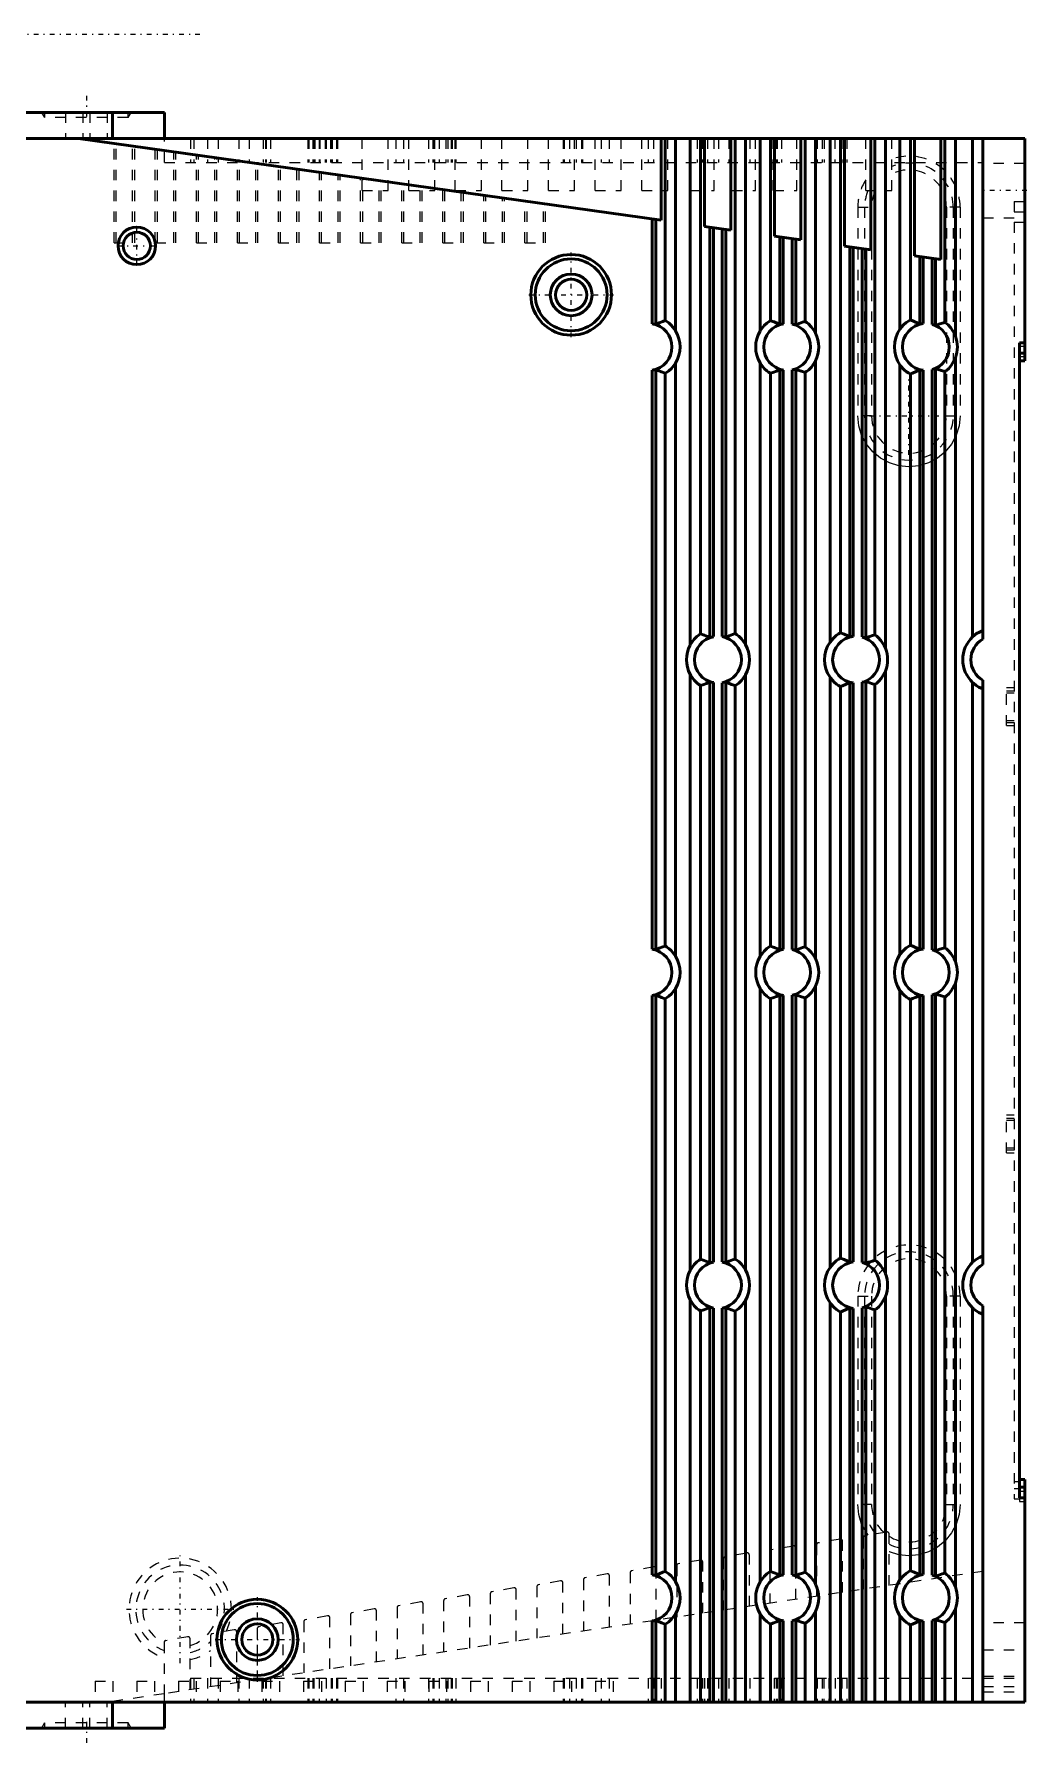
# Model space of a CAD drawing. Header units: millimetres. Extents: x 0 to 229, y 0 to 349.
# Drawn here: x 133.8 to 229, y 179.8 to 343.9 of the extents above; entities that cross this region are included whole.
import ezdxf

# ---------------------------------------------------------------- set-up
doc = ezdxf.new("R2010")
doc.units = ezdxf.units.MM
doc.linetypes.add('Center', pattern=[1.5, 0.45, -0.5, 0.05, -0.5])
doc.linetypes.add('Dashed', pattern=[2, 1, -1])
for name, color, linetype, lineweight in [('AM_4', 7, 'Continuous', 50), ('AM_6', 2, 'Continuous', 35), ('AM_7', 7, 'Center', 25), ('AM_9', 6, 'Dashed', 25)]:
    doc.layers.add(name, color=color, linetype=linetype, lineweight=lineweight)

# ---------------------------------------------------------------- blocks, each defined once
blk = doc.blocks.new('4_MBDLN25SE_2_in_MBDLN25SE_1100')
at = {"layer": 'AM_4'}
for p, q in [((120.76, 336.39), (146.26, 336.39)), ((141.26, 336.39), (141.26, 333.89)), ((146.26, 336.39), (146.26, 333.89)), ((228.76, 333.89), (123.66, 333.89)), ((138.01, 333.89), (193.88, 326.04)), ((193.88, 326.04), (193.88, 333.89)), ((194.27, 333.89), (194.27, 316.42)), ((195.27, 333.89), (195.27, 315.44)), ((196.67, 333.89), (196.67, 285.3)), ((197.67, 333.89), (197.67, 286.37)), ((198.06, 333.89), (198.06, 325.45)), ((200.59, 325.1), (200.59, 333.89)), ((200.98, 333.89), (200.98, 286.39)), ((201.98, 333.89), (201.98, 285.35)), ((203.38, 333.89), (203.38, 315.43)), ((204.38, 333.89), (204.38, 316.41)), ((204.77, 333.89), (204.77, 324.51)), ((207.3, 324.16), (207.3, 333.89)), ((207.69, 333.89), (207.69, 316.34)), ((208.69, 333.89), (208.69, 315.22)), ((210.09, 333.89), (210.09, 285.58)), ((211.09, 333.89), (211.09, 286.47)), ((211.48, 333.89), (211.48, 323.57)), ((214.01, 323.21), (214.01, 333.89)), ((214.4, 333.89), (214.4, 286.27)), ((215.4, 333.89), (215.4, 284.99)), ((216.8, 333.89), (216.8, 315.61)), ((217.8, 333.89), (217.8, 316.49)), ((218.19, 333.89), (218.19, 322.63)), ((220.72, 322.27), (220.72, 333.89)), ((221.11, 333.89), (221.11, 316.25)), ((222.11, 333.89), (222.11, 314.94)), ((223.76, 333.89), (223.76, 286.08)), ((224.76, 333.89), (224.76, 285.87)), ((228.76, 312.56), (228.76, 333.89)), ((193.04, 326.16), (193.04, 316.11)), ((193.38, 326.11), (193.38, 316.05)), ((198.06, 325.45), (200.59, 325.1)), ((198.56, 325.38), (198.56, 286.03)), ((198.9, 286.1), (198.9, 325.34)), ((199.75, 325.22), (199.75, 286.11)), ((200.09, 325.17), (200.09, 286.04)), ((204.77, 324.51), (207.3, 324.16)), ((205.27, 324.44), (205.27, 316.05)), ((205.61, 316.11), (205.61, 324.39)), ((206.46, 324.27), (206.46, 316.09)), ((206.8, 324.23), (206.8, 316.01)), ((211.48, 323.57), (214.01, 323.21)), ((211.98, 323.5), (211.98, 286.08)), ((212.32, 286.13), (212.32, 323.45)), ((213.17, 323.33), (213.17, 286.07)), ((213.51, 323.28), (213.51, 285.97)), ((218.19, 322.63), (220.72, 322.27)), ((218.69, 322.55), (218.69, 316.09)), ((219.03, 316.13), (219.03, 322.51)), ((219.88, 322.39), (219.88, 316.06)), ((220.22, 322.34), (220.22, 315.96)), ((228.26, 314.3), (228.26, 203.5)), ((228.26, 314.3), (228.76, 314.3)), ((195.27, 312.35), (195.27, 255.44)), ((203.38, 312.36), (203.38, 255.43)), ((208.69, 312.57), (208.69, 255.22)), ((216.8, 312.17), (216.8, 255.61)), ((220.22, 311.83), (220.22, 255.96)), ((222.11, 312.85), (222.11, 254.94)), ((228.26, 313.3), (228.76, 313.3)), ((228.26, 312.56), (228.76, 312.56)), ((193.04, 311.67), (193.04, 256.11)), ((193.38, 311.73), (193.38, 256.05)), ((194.27, 311.37), (194.27, 256.42)), ((204.38, 311.38), (204.38, 256.41)), ((205.27, 311.74), (205.27, 256.05)), ((205.61, 256.11), (205.61, 311.67)), ((206.46, 311.7), (206.46, 256.09)), ((206.8, 311.78), (206.8, 256.01)), ((207.69, 311.45), (207.69, 256.34)), ((217.8, 311.3), (217.8, 256.49)), ((218.69, 311.7), (218.69, 256.09)), ((219.03, 256.13), (219.03, 311.66)), ((219.88, 311.73), (219.88, 256.06)), ((221.11, 311.54), (221.11, 256.25)), ((196.67, 282.49), (196.67, 225.3)), ((201.98, 282.44), (201.98, 225.35)), ((215.4, 282.8), (215.4, 224.99)), ((197.67, 281.42), (197.67, 226.37)), ((198.56, 281.76), (198.56, 226.03)), ((198.9, 226.1), (198.9, 281.69)), ((199.75, 281.68), (199.75, 226.11)), ((200.09, 281.75), (200.09, 226.04)), ((200.98, 281.4), (200.98, 226.39)), ((210.09, 282.2), (210.09, 225.58)), ((211.09, 281.31), (211.09, 226.47)), ((211.98, 281.71), (211.98, 226.08)), ((212.32, 226.13), (212.32, 281.66)), ((213.17, 281.72), (213.17, 226.07)), ((213.51, 281.82), (213.51, 225.97)), ((214.4, 281.52), (214.4, 226.27)), ((223.76, 281.71), (223.76, 226.08)), ((224.76, 281.92), (224.76, 225.87)), ((222.11, 252.85), (222.11, 194.94)), ((193.04, 251.67), (193.04, 196.11)), ((193.38, 251.73), (193.38, 196.05)), ((194.27, 251.37), (194.27, 196.42)), ((195.27, 252.35), (195.27, 195.44)), ((203.38, 252.36), (203.38, 195.43)), ((204.38, 251.38), (204.38, 196.41)), ((205.27, 251.74), (205.27, 196.05)), ((205.61, 196.11), (205.61, 251.67)), ((206.46, 251.7), (206.46, 196.09)), ((206.8, 251.78), (206.8, 196.01)), ((207.69, 251.45), (207.69, 196.34)), ((208.69, 252.57), (208.69, 195.22)), ((216.8, 252.17), (216.8, 195.61)), ((217.8, 251.3), (217.8, 196.49)), ((218.69, 251.7), (218.69, 196.09)), ((219.03, 196.13), (219.03, 251.66)), ((219.88, 251.73), (219.88, 196.06)), ((220.22, 251.83), (220.22, 195.96)), ((221.11, 251.54), (221.11, 196.25)), ((196.67, 222.49), (196.67, 183.89)), ((198.56, 221.76), (198.56, 183.89)), ((198.9, 183.89), (198.9, 221.69)), ((199.75, 221.68), (199.75, 183.89)), ((200.09, 221.75), (200.09, 183.89)), ((201.98, 222.44), (201.98, 183.89)), ((210.09, 222.2), (210.09, 183.89)), ((211.98, 221.71), (211.98, 183.89)), ((212.32, 183.89), (212.32, 221.66)), ((213.17, 221.72), (213.17, 183.89)), ((213.51, 221.82), (213.51, 183.89)), ((215.4, 222.8), (215.4, 183.89)), ((223.76, 221.71), (223.76, 183.89)), ((224.76, 221.92), (224.76, 183.89)), ((197.67, 221.42), (197.67, 183.89)), ((200.98, 221.4), (200.98, 183.89)), ((211.09, 221.31), (211.09, 183.89)), ((214.4, 221.52), (214.4, 183.89)), ((228.26, 205.23), (228.76, 205.23)), ((228.76, 183.89), (228.76, 205.23)), ((228.26, 204.5), (228.76, 204.5)), ((228.26, 203.5), (228.76, 203.5)), ((195.27, 192.35), (195.27, 183.89)), ((203.38, 192.36), (203.38, 183.89)), ((208.69, 192.57), (208.69, 183.89)), ((216.8, 192.17), (216.8, 183.89)), ((222.11, 192.85), (222.11, 183.89)), ((193.04, 191.67), (193.04, 183.89)), ((193.38, 191.73), (193.38, 183.89)), ((194.27, 191.37), (194.27, 183.89)), ((204.38, 191.38), (204.38, 183.89)), ((205.27, 191.74), (205.27, 183.89)), ((205.61, 183.89), (205.61, 191.67)), ((206.46, 191.7), (206.46, 183.89)), ((206.8, 191.78), (206.8, 183.89)), ((207.69, 191.45), (207.69, 183.89)), ((217.8, 191.3), (217.8, 183.89)), ((218.69, 191.7), (218.69, 183.89)), ((219.03, 183.89), (219.03, 191.66)), ((219.88, 191.73), (219.88, 183.89)), ((220.22, 191.83), (220.22, 183.89)), ((221.11, 191.54), (221.11, 183.89)), ((123.66, 183.89), (228.76, 183.89)), ((141.26, 183.89), (141.26, 181.39)), ((146.26, 183.89), (146.26, 181.39)), ((120.76, 181.39), (146.26, 181.39))]:
    blk.add_line(p, q, dxfattribs=at)
for points in [[(193.38, 316.05), (193.33, 316.06), (193.22, 316.08), (193.04, 316.11)], [(193.38, 316.05), (193.7, 316.21), (194.05, 316.34), (194.27, 316.42)], [(194.27, 316.42), (194.33, 316.4), (194.45, 316.32), (194.63, 316.19), (194.85, 315.99), (195.18, 315.59), (195.27, 315.44)], [(203.38, 315.43), (203.77, 315.94), (204.02, 316.18), (204.24, 316.34), (204.36, 316.41), (204.38, 316.41)], [(204.38, 316.41), (204.74, 316.29), (205.07, 316.15), (205.27, 316.05)], [(205.61, 316.11), (205.43, 316.08), (205.31, 316.06), (205.27, 316.05)], [(206.8, 316.01), (206.75, 316.02), (206.64, 316.05), (206.46, 316.09)], [(206.8, 316.01), (207.12, 316.15), (207.45, 316.27), (207.69, 316.34)], [(207.69, 316.34), (207.74, 316.31), (207.86, 316.23), (208.03, 316.1), (208.29, 315.83), (208.62, 315.36), (208.69, 315.22)], [(216.8, 315.61), (217.12, 316), (217.39, 316.24), (217.6, 316.38), (217.75, 316.47), (217.8, 316.49)], [(217.8, 316.49), (218.17, 316.34), (218.51, 316.18), (218.69, 316.09)], [(219.03, 316.13), (218.85, 316.11), (218.73, 316.09), (218.69, 316.09)], [(220.22, 315.96), (220.17, 315.97), (220.07, 316.01), (219.88, 316.06)], [(220.22, 315.96), (220.53, 316.08), (220.85, 316.18), (221.11, 316.25)], [(221.11, 316.25), (221.16, 316.22), (221.27, 316.14), (221.43, 316), (221.68, 315.72), (222, 315.21), (222.11, 314.94)], [(195.27, 312.35), (194.89, 311.84), (194.63, 311.6), (194.41, 311.44), (194.3, 311.38), (194.27, 311.37)], [(204.38, 311.38), (204.33, 311.4), (204.2, 311.48), (204.02, 311.61), (203.81, 311.8), (203.48, 312.21), (203.38, 312.36)], [(208.69, 312.57), (208.3, 311.96), (208.05, 311.71), (207.83, 311.53), (207.72, 311.46), (207.69, 311.45)], [(217.8, 311.3), (217.74, 311.32), (217.61, 311.4), (217.43, 311.52), (217.2, 311.71), (216.86, 312.09), (216.8, 312.17)], [(219.88, 311.73), (220.06, 311.78), (220.18, 311.82), (220.22, 311.83)], [(221.11, 311.54), (220.78, 311.63), (220.46, 311.73), (220.22, 311.83)], [(222.11, 312.85), (221.72, 312.12), (221.48, 311.84), (221.26, 311.64), (221.15, 311.56), (221.11, 311.54)], [(193.04, 311.67), (193.22, 311.7), (193.34, 311.73), (193.38, 311.73)], [(194.27, 311.37), (193.92, 311.49), (193.58, 311.64), (193.38, 311.73)], [(205.27, 311.74), (204.95, 311.58), (204.6, 311.45), (204.38, 311.38)], [(205.27, 311.74), (205.32, 311.73), (205.43, 311.71), (205.61, 311.67)], [(206.46, 311.7), (206.64, 311.74), (206.76, 311.77), (206.8, 311.78)], [(207.69, 311.45), (207.35, 311.56), (207.01, 311.68), (206.8, 311.78)], [(218.69, 311.7), (218.36, 311.53), (218.01, 311.38), (217.8, 311.3)], [(218.69, 311.7), (218.74, 311.7), (218.86, 311.68), (219.03, 311.66)], [(196.67, 285.3), (197.06, 285.87), (197.31, 286.12), (197.53, 286.29), (197.65, 286.36), (197.67, 286.37)], [(197.67, 286.37), (198.02, 286.25), (198.35, 286.12), (198.56, 286.03)], [(198.9, 286.1), (198.72, 286.06), (198.6, 286.03), (198.56, 286.03)], [(200.09, 286.04), (200.04, 286.04), (199.93, 286.07), (199.75, 286.11)], [(200.09, 286.04), (200.41, 286.18), (200.75, 286.31), (200.98, 286.39)], [(200.98, 286.39), (201.04, 286.36), (201.16, 286.28), (201.33, 286.15), (201.59, 285.9), (201.93, 285.44), (201.98, 285.35)], [(210.09, 285.58), (210.41, 285.97), (210.68, 286.22), (210.89, 286.37), (211.04, 286.45), (211.09, 286.47)], [(211.09, 286.47), (211.45, 286.34), (211.8, 286.18), (211.98, 286.08)], [(212.32, 286.13), (212.14, 286.1), (212.02, 286.08), (211.98, 286.08)], [(213.51, 285.97), (213.46, 285.98), (213.36, 286.02), (213.17, 286.07)], [(213.51, 285.97), (213.82, 286.09), (214.15, 286.2), (214.4, 286.27)], [(214.4, 286.27), (214.45, 286.24), (214.57, 286.16), (214.72, 286.02), (214.97, 285.74), (215.29, 285.24), (215.4, 284.99)], [(223.76, 286.08), (224.15, 286.39), (224.41, 286.54), (224.63, 286.64), (224.74, 286.67), (224.76, 286.67)], [(197.67, 281.42), (197.62, 281.45), (197.5, 281.52), (197.32, 281.66), (197.06, 281.92), (196.73, 282.38), (196.67, 282.49)], [(201.98, 282.44), (201.59, 281.89), (201.34, 281.65), (201.12, 281.48), (201.01, 281.41), (200.98, 281.4)], [(215.4, 282.8), (215, 282.09), (214.77, 281.82), (214.55, 281.62), (214.44, 281.54), (214.4, 281.52)], [(198.56, 281.76), (198.24, 281.62), (197.9, 281.49), (197.67, 281.42)], [(198.56, 281.76), (198.61, 281.75), (198.72, 281.73), (198.9, 281.69)], [(199.75, 281.68), (199.93, 281.72), (200.05, 281.74), (200.09, 281.75)], [(200.98, 281.4), (200.63, 281.52), (200.29, 281.66), (200.09, 281.75)], [(211.09, 281.31), (211.03, 281.34), (210.9, 281.41), (210.72, 281.54), (210.49, 281.73), (210.16, 282.11), (210.09, 282.2)], [(211.98, 281.71), (211.65, 281.54), (211.3, 281.39), (211.09, 281.31)], [(211.98, 281.71), (212.03, 281.7), (212.15, 281.68), (212.32, 281.66)], [(213.17, 281.72), (213.35, 281.77), (213.47, 281.81), (213.51, 281.82)], [(214.4, 281.52), (214.07, 281.62), (213.74, 281.73), (213.51, 281.82)], [(224.76, 281.11), (224.71, 281.12), (224.57, 281.17), (224.37, 281.27), (224.12, 281.42), (223.84, 281.63), (223.76, 281.71)], [(193.38, 256.05), (193.33, 256.06), (193.22, 256.08), (193.04, 256.11)], [(193.38, 256.05), (193.7, 256.21), (194.05, 256.34), (194.27, 256.42)], [(194.27, 256.42), (194.33, 256.4), (194.45, 256.32), (194.63, 256.19), (194.85, 255.99), (195.18, 255.59), (195.27, 255.44)], [(203.38, 255.43), (203.77, 255.94), (204.02, 256.18), (204.24, 256.34), (204.36, 256.41), (204.38, 256.41)], [(204.38, 256.41), (204.74, 256.29), (205.07, 256.15), (205.27, 256.05)], [(205.61, 256.11), (205.43, 256.08), (205.31, 256.06), (205.27, 256.05)], [(206.8, 256.01), (206.75, 256.02), (206.64, 256.05), (206.46, 256.09)], [(206.8, 256.01), (207.12, 256.15), (207.45, 256.27), (207.69, 256.34)], [(207.69, 256.34), (207.74, 256.31), (207.86, 256.23), (208.03, 256.1), (208.29, 255.83), (208.62, 255.36), (208.69, 255.22)], [(216.8, 255.61), (217.12, 256), (217.39, 256.24), (217.6, 256.38), (217.75, 256.47), (217.8, 256.49)], [(217.8, 256.49), (218.17, 256.34), (218.51, 256.18), (218.69, 256.09)], [(219.03, 256.13), (218.85, 256.11), (218.73, 256.09), (218.69, 256.09)], [(220.22, 255.96), (220.17, 255.97), (220.07, 256.01), (219.88, 256.06)], [(220.22, 255.96), (220.53, 256.08), (220.85, 256.18), (221.11, 256.25)], [(221.11, 256.25), (221.16, 256.22), (221.27, 256.14), (221.43, 256), (221.68, 255.72), (222, 255.21), (222.11, 254.94)], [(222.11, 252.85), (221.72, 252.12), (221.48, 251.84), (221.26, 251.64), (221.15, 251.56), (221.11, 251.54)], [(193.04, 251.67), (193.22, 251.7), (193.34, 251.73), (193.38, 251.73)], [(194.27, 251.37), (193.92, 251.49), (193.58, 251.64), (193.38, 251.73)], [(195.27, 252.35), (194.89, 251.84), (194.63, 251.6), (194.41, 251.44), (194.3, 251.38), (194.27, 251.37)], [(204.38, 251.38), (204.33, 251.4), (204.2, 251.48), (204.02, 251.61), (203.81, 251.8), (203.48, 252.21), (203.38, 252.36)], [(205.27, 251.74), (204.95, 251.58), (204.6, 251.45), (204.38, 251.38)], [(205.27, 251.74), (205.32, 251.73), (205.43, 251.71), (205.61, 251.67)], [(206.46, 251.7), (206.64, 251.74), (206.76, 251.77), (206.8, 251.78)], [(207.69, 251.45), (207.35, 251.56), (207.01, 251.68), (206.8, 251.78)], [(208.69, 252.57), (208.3, 251.96), (208.05, 251.71), (207.83, 251.53), (207.72, 251.46), (207.69, 251.45)], [(217.8, 251.3), (217.74, 251.32), (217.61, 251.4), (217.43, 251.52), (217.2, 251.71), (216.86, 252.09), (216.8, 252.17)], [(218.69, 251.7), (218.36, 251.53), (218.01, 251.38), (217.8, 251.3)], [(218.69, 251.7), (218.74, 251.7), (218.86, 251.68), (219.03, 251.66)], [(219.88, 251.73), (220.06, 251.78), (220.18, 251.82), (220.22, 251.83)], [(221.11, 251.54), (220.78, 251.63), (220.46, 251.73), (220.22, 251.83)], [(210.09, 225.58), (210.41, 225.97), (210.68, 226.22), (210.89, 226.37), (211.04, 226.45), (211.09, 226.47)], [(211.09, 226.47), (211.45, 226.34), (211.8, 226.18), (211.98, 226.08)], [(223.76, 226.08), (224.15, 226.39), (224.41, 226.54), (224.63, 226.64), (224.74, 226.67), (224.76, 226.67)], [(196.67, 225.3), (197.06, 225.87), (197.31, 226.12), (197.53, 226.29), (197.65, 226.36), (197.67, 226.37)], [(197.67, 226.37), (198.02, 226.25), (198.35, 226.12), (198.56, 226.03)], [(198.9, 226.1), (198.72, 226.06), (198.6, 226.03), (198.56, 226.03)], [(200.09, 226.04), (200.04, 226.04), (199.93, 226.07), (199.75, 226.11)], [(200.09, 226.04), (200.41, 226.18), (200.75, 226.31), (200.98, 226.39)], [(200.98, 226.39), (201.04, 226.36), (201.16, 226.28), (201.33, 226.15), (201.59, 225.9), (201.93, 225.44), (201.98, 225.35)], [(212.32, 226.13), (212.14, 226.1), (212.02, 226.08), (211.98, 226.08)], [(213.51, 225.97), (213.46, 225.98), (213.36, 226.02), (213.17, 226.07)], [(213.51, 225.97), (213.82, 226.09), (214.15, 226.2), (214.4, 226.27)], [(214.4, 226.27), (214.45, 226.24), (214.57, 226.16), (214.72, 226.02), (214.97, 225.74), (215.29, 225.24), (215.4, 224.99)], [(197.67, 221.42), (197.62, 221.45), (197.5, 221.52), (197.32, 221.66), (197.06, 221.92), (196.73, 222.38), (196.67, 222.49)], [(198.56, 221.76), (198.24, 221.62), (197.9, 221.49), (197.67, 221.42)], [(198.56, 221.76), (198.61, 221.75), (198.72, 221.73), (198.9, 221.69)], [(199.75, 221.68), (199.93, 221.72), (200.05, 221.74), (200.09, 221.75)], [(200.98, 221.4), (200.63, 221.52), (200.29, 221.66), (200.09, 221.75)], [(201.98, 222.44), (201.59, 221.89), (201.34, 221.65), (201.12, 221.48), (201.01, 221.41), (200.98, 221.4)], [(211.09, 221.31), (211.03, 221.34), (210.9, 221.41), (210.72, 221.54), (210.49, 221.73), (210.16, 222.11), (210.09, 222.2)], [(211.98, 221.71), (211.65, 221.54), (211.3, 221.39), (211.09, 221.31)], [(211.98, 221.71), (212.03, 221.7), (212.15, 221.68), (212.32, 221.66)], [(213.17, 221.72), (213.35, 221.77), (213.47, 221.81), (213.51, 221.82)], [(214.4, 221.52), (214.07, 221.62), (213.74, 221.73), (213.51, 221.82)], [(215.4, 222.8), (215, 222.09), (214.77, 221.82), (214.55, 221.62), (214.44, 221.54), (214.4, 221.52)], [(224.76, 221.11), (224.71, 221.12), (224.57, 221.17), (224.37, 221.27), (224.12, 221.42), (223.84, 221.63), (223.76, 221.71)], [(193.38, 196.05), (193.33, 196.06), (193.22, 196.08), (193.04, 196.11)], [(193.38, 196.05), (193.7, 196.21), (194.05, 196.34), (194.27, 196.42)], [(194.27, 196.42), (194.33, 196.4), (194.45, 196.32), (194.63, 196.19), (194.85, 195.99), (195.18, 195.59), (195.27, 195.44)], [(203.38, 195.43), (203.77, 195.94), (204.02, 196.18), (204.24, 196.34), (204.36, 196.41), (204.38, 196.41)], [(204.38, 196.41), (204.74, 196.29), (205.07, 196.15), (205.27, 196.05)], [(205.61, 196.11), (205.43, 196.08), (205.31, 196.06), (205.27, 196.05)], [(206.8, 196.01), (206.75, 196.02), (206.64, 196.05), (206.46, 196.09)], [(206.8, 196.01), (207.12, 196.15), (207.45, 196.27), (207.69, 196.34)], [(207.69, 196.34), (207.74, 196.31), (207.86, 196.23), (208.03, 196.1), (208.29, 195.83), (208.62, 195.36), (208.69, 195.22)], [(216.8, 195.61), (217.12, 196), (217.39, 196.24), (217.6, 196.38), (217.75, 196.47), (217.8, 196.49)], [(217.8, 196.49), (218.17, 196.34), (218.51, 196.18), (218.69, 196.09)], [(219.03, 196.13), (218.85, 196.11), (218.73, 196.09), (218.69, 196.09)], [(220.22, 195.96), (220.17, 195.97), (220.07, 196.01), (219.88, 196.06)], [(220.22, 195.96), (220.53, 196.08), (220.85, 196.18), (221.11, 196.25)], [(221.11, 196.25), (221.16, 196.22), (221.27, 196.14), (221.43, 196), (221.68, 195.72), (222, 195.21), (222.11, 194.94)], [(195.27, 192.35), (194.89, 191.84), (194.63, 191.6), (194.41, 191.44), (194.3, 191.38), (194.27, 191.37)], [(204.38, 191.38), (204.33, 191.4), (204.2, 191.48), (204.02, 191.61), (203.81, 191.8), (203.48, 192.21), (203.38, 192.36)], [(208.69, 192.57), (208.3, 191.96), (208.05, 191.71), (207.83, 191.53), (207.72, 191.46), (207.69, 191.45)], [(217.8, 191.3), (217.74, 191.32), (217.61, 191.4), (217.43, 191.52), (217.2, 191.71), (216.86, 192.09), (216.8, 192.17)], [(222.11, 192.85), (221.72, 192.12), (221.48, 191.84), (221.26, 191.64), (221.15, 191.56), (221.11, 191.54)], [(193.04, 191.67), (193.22, 191.7), (193.34, 191.73), (193.38, 191.73)], [(194.27, 191.37), (193.92, 191.49), (193.58, 191.64), (193.38, 191.73)], [(205.27, 191.74), (204.95, 191.58), (204.6, 191.45), (204.38, 191.38)], [(205.27, 191.74), (205.32, 191.73), (205.43, 191.71), (205.61, 191.67)], [(206.46, 191.7), (206.64, 191.74), (206.76, 191.77), (206.8, 191.78)], [(207.69, 191.45), (207.35, 191.56), (207.01, 191.68), (206.8, 191.78)], [(218.69, 191.7), (218.36, 191.53), (218.01, 191.38), (217.8, 191.3)], [(218.69, 191.7), (218.74, 191.7), (218.86, 191.68), (219.03, 191.66)], [(219.88, 191.73), (220.06, 191.78), (220.18, 191.82), (220.22, 191.83)], [(221.11, 191.54), (220.78, 191.63), (220.46, 191.73), (220.22, 191.83)]]:
    blk.add_lwpolyline(points, dxfattribs=at)
for centre, radius in [((143.6, 323.59), 1.8), ((143.6, 323.59), 1.3), ((185.26, 318.89), 3.87), ((185.26, 318.89), 3.45), ((185.26, 318.89), 2), ((185.26, 318.89), 1.5), ((155.16, 189.89), 3.87), ((155.16, 189.89), 3.45), ((155.16, 189.89), 2), ((155.16, 189.89), 1.5)]:
    blk.add_circle(centre, radius, dxfattribs=at)
for centre, radius, start, end in [((192.68, 313.89), 2.25, 279.2185, 80.7815), ((192.68, 313.89), 3.02, 329.1865, 30.8135), ((205.98, 313.89), 3.02, 149.5102, 210.4898), ((205.98, 313.89), 2.25, 99.4428, 260.5572), ((205.98, 313.89), 2.25, 282.3295, 77.6705), ((205.98, 313.89), 3.02, 333.9743, 26.0257), ((219.28, 313.89), 3.02, 145.2816, 214.7184), ((219.28, 313.89), 2.25, 96.3574, 263.6426), ((219.28, 313.89), 2.25, 285.4779, 74.5221), ((219.28, 313.89), 3.02, 339.7772, 20.2228), ((199.34, 283.89), 2.25, 101.2549, 258.7451), ((199.34, 283.89), 2.25, 280.5109, 79.4891), ((212.59, 283.89), 3.02, 145.9539, 214.0461), ((212.59, 283.89), 2.25, 96.8701, 263.1299), ((212.59, 283.89), 2.25, 284.9501, 75.0499), ((225.84, 283.89), 3.02, 133.562, 226.438), ((225.84, 283.89), 2.25, 118.6854, 241.3146), ((199.34, 283.89), 3.02, 152.2406, 207.7594), ((199.34, 283.89), 3.02, 331.093, 28.907), ((212.59, 283.89), 3.02, 338.706, 21.294), ((192.68, 253.89), 2.25, 279.2185, 80.7815), ((205.98, 253.89), 2.25, 99.4428, 260.5572), ((205.98, 253.89), 2.25, 282.3295, 77.6705), ((219.28, 253.89), 2.25, 96.3574, 263.6426), ((219.28, 253.89), 2.25, 285.4779, 74.5221), ((192.68, 253.89), 3.02, 329.1865, 30.8135), ((205.98, 253.89), 3.02, 149.5102, 210.4898), ((205.98, 253.89), 3.02, 333.9743, 26.0257), ((219.28, 253.89), 3.02, 145.2816, 214.7184), ((219.28, 253.89), 3.02, 339.7772, 20.2228), ((199.34, 223.89), 3.02, 152.2406, 207.7594), ((199.34, 223.89), 2.25, 101.2549, 258.7451), ((199.34, 223.89), 2.25, 280.5109, 79.4891), ((199.34, 223.89), 3.02, 331.093, 28.907), ((212.59, 223.89), 3.02, 145.9539, 214.0461), ((212.59, 223.89), 2.25, 96.8701, 263.1299), ((212.59, 223.89), 2.25, 284.9501, 75.0499), ((212.59, 223.89), 3.02, 338.706, 21.294), ((225.84, 223.89), 3.02, 133.562, 226.438), ((225.84, 223.89), 2.25, 118.6854, 241.3146), ((192.68, 193.89), 2.25, 279.2185, 80.7815), ((192.68, 193.89), 3.02, 329.1865, 30.8135), ((205.98, 193.89), 3.02, 149.5102, 210.4898), ((205.98, 193.89), 2.25, 99.4428, 260.5572), ((205.98, 193.89), 2.25, 282.3295, 77.6705), ((219.28, 193.89), 3.02, 145.2816, 214.7184), ((219.28, 193.89), 2.25, 96.3574, 263.6426), ((219.28, 193.89), 2.25, 285.4779, 74.5221), ((205.98, 193.89), 3.02, 333.9743, 26.0257), ((219.28, 193.89), 3.02, 339.7772, 20.2228)]:
    blk.add_arc(centre, radius, start, end, dxfattribs=at)
at = {"layer": 'AM_7'}
for p, q in [((94.96, 343.89), (149.96, 343.89)), ((138.76, 337.99), (138.76, 335.79)), ((228.96, 328.89), (224.56, 328.89)), ((143.6, 321.7), (143.6, 325.48)), ((141.71, 323.59), (145.49, 323.59)), ((185.26, 314.84), (185.26, 322.95)), ((181.2, 318.89), (189.32, 318.89)), ((217.66, 303.53), (217.66, 311.06)), ((213.89, 307.29), (221.43, 307.29)), ((147.76, 187.64), (147.76, 197.95)), ((155.16, 185.84), (155.16, 193.95)), ((142.6, 192.79), (152.92, 192.79)), ((151.1, 189.89), (159.22, 189.89)), ((138.76, 181.99), (138.76, 179.79))]:
    blk.add_line(p, q, dxfattribs=at)
at = {"layer": 'AM_9'}
for p, q in [((134.46, 336.39), (134.76, 335.89)), ((134.76, 336.39), (134.76, 335.89)), ((142.76, 335.89), (134.76, 335.89)), ((136.76, 336.39), (136.76, 333.89)), ((138.41, 336.39), (138.41, 333.89)), ((139.11, 336.39), (139.11, 333.89)), ((140.76, 336.39), (140.76, 333.89)), ((142.76, 335.89), (142.76, 336.39)), ((142.76, 335.89), (143.06, 336.39)), ((141.43, 323.89), (141.43, 333.41)), ((141.63, 323.89), (141.63, 333.39)), ((143.2, 323.89), (143.2, 333.16)), ((143.4, 323.89), (143.4, 333.14)), ((146.26, 331.59), (146.26, 333.89)), ((148.76, 333.89), (148.76, 331.59)), ((149.06, 333.89), (149.06, 331.59)), ((150.39, 333.89), (150.39, 331.59)), ((151.39, 333.89), (151.39, 331.59)), ((153.39, 333.89), (153.39, 331.59)), ((154.39, 333.89), (154.39, 331.59)), ((155.72, 333.89), (155.72, 331.59)), ((155.93, 333.89), (155.93, 331.59)), ((156.02, 333.89), (156.02, 331.59)), ((156.43, 333.89), (156.43, 331.59)), ((159.99, 333.89), (159.99, 331.59)), ((160.09, 333.89), (160.09, 331.59)), ((160.49, 333.89), (160.49, 331.59)), ((160.59, 333.89), (160.59, 331.59)), ((160.66, 333.89), (160.66, 331.59)), ((161.09, 333.89), (161.09, 331.59)), ((161.16, 333.89), (161.16, 331.59)), ((161.68, 333.89), (161.68, 331.59)), ((161.75, 333.89), (161.75, 331.59)), ((162.18, 333.89), (162.18, 331.59)), ((162.25, 333.89), (162.25, 331.59)), ((162.35, 333.89), (162.35, 331.59)), ((162.75, 333.89), (162.75, 331.59)), ((162.85, 333.89), (162.85, 331.59)), ((165.21, 328.89), (165.21, 333.89)), ((167.71, 328.89), (167.71, 333.89)), ((168.44, 333.89), (168.44, 331.59)), ((169.19, 333.89), (169.19, 331.59)), ((169.68, 328.89), (169.68, 333.89)), ((171.59, 333.89), (171.59, 331.59)), ((171.99, 333.89), (171.99, 331.59)), ((172.09, 333.89), (172.09, 331.59)), ((172.18, 328.89), (172.18, 333.89)), ((172.59, 333.89), (172.59, 331.59)), ((173.25, 333.89), (173.25, 331.59)), ((173.44, 333.89), (173.44, 331.59)), ((173.75, 333.89), (173.75, 331.59)), ((173.84, 333.89), (173.84, 331.59)), ((174.15, 328.89), (174.15, 333.89)), ((174.19, 333.89), (174.19, 331.59)), ((176.65, 328.89), (176.65, 333.89)), ((178.62, 328.89), (178.62, 333.89)), ((181.12, 328.89), (181.12, 333.89)), ((183.09, 328.89), (183.09, 333.89)), ((184.5, 333.89), (184.5, 331.59)), ((184.59, 333.89), (184.59, 331.59)), ((185.09, 333.89), (185.09, 331.59)), ((185.59, 328.89), (185.59, 333.89)), ((185.75, 333.89), (185.75, 331.59)), ((186.25, 333.89), (186.25, 331.59)), ((186.34, 333.89), (186.34, 331.59)), ((187.56, 328.89), (187.56, 333.89)), ((188.15, 333.89), (188.15, 331.59)), ((188.9, 333.89), (188.9, 331.59)), ((190.06, 328.89), (190.06, 333.89)), ((192.03, 328.89), (192.03, 333.89)), ((192.65, 333.89), (192.65, 331.59)), ((193.15, 333.89), (193.15, 331.59)), ((193.9, 333.89), (193.9, 331.59)), ((194.53, 328.89), (194.53, 333.89)), ((196.71, 328.89), (196.71, 333.89)), ((197.35, 333.89), (197.35, 331.59)), ((197.76, 333.89), (197.76, 331.59)), ((197.85, 333.89), (197.85, 331.59)), ((198.06, 333.89), (198.06, 331.59)), ((198.35, 333.89), (198.35, 331.59)), ((198.97, 328.89), (198.97, 333.89)), ((199.39, 333.89), (199.39, 331.59)), ((200.39, 333.89), (200.39, 331.59)), ((200.68, 328.89), (200.68, 333.89)), ((202.39, 333.89), (202.39, 331.59)), ((202.94, 328.89), (202.94, 333.89)), ((203.39, 333.89), (203.39, 331.59)), ((204.43, 333.89), (204.43, 331.59)), ((204.65, 328.89), (204.65, 333.89)), ((204.72, 333.89), (204.72, 331.59)), ((204.93, 333.89), (204.93, 331.59)), ((205.02, 333.89), (205.02, 331.59)), ((205.43, 333.89), (205.43, 331.59)), ((206.91, 328.89), (206.91, 333.89)), ((208.85, 333.89), (208.85, 331.59)), ((209.35, 333.89), (209.35, 331.59)), ((209.52, 333.89), (209.52, 331.59)), ((210.02, 333.89), (210.02, 331.59)), ((210.54, 333.89), (210.54, 331.59)), ((211.04, 333.89), (211.04, 331.59)), ((211.21, 333.89), (211.21, 331.59)), ((211.71, 333.89), (211.71, 331.59)), ((213.51, 328.89), (213.51, 333.89)), ((216.01, 328.89), (216.01, 333.89)), ((145.37, 323.89), (145.37, 332.86)), ((145.57, 323.89), (145.57, 332.83)), ((146.26, 331.59), (224.76, 331.59)), ((147.14, 323.89), (147.14, 332.61)), ((147.34, 323.89), (147.34, 332.58)), ((149.31, 323.89), (149.31, 332.31)), ((149.51, 323.89), (149.51, 332.28)), ((151.08, 323.89), (151.08, 332.06)), ((151.28, 323.89), (151.28, 332.03)), ((153.25, 323.89), (153.25, 331.75)), ((153.45, 323.89), (153.45, 331.72)), ((155.02, 323.89), (155.02, 331.5)), ((228.76, 331.49), (224.76, 331.49)), ((155.22, 323.89), (155.22, 331.48)), ((157.19, 323.89), (157.19, 331.2)), ((157.39, 323.89), (157.39, 331.17)), ((158.96, 323.89), (158.96, 330.95)), ((159.16, 323.89), (159.16, 330.92)), ((161.13, 323.89), (161.13, 330.64)), ((161.33, 323.89), (161.33, 330.62)), ((162.9, 323.89), (162.9, 330.4)), ((163.1, 323.89), (163.1, 330.37)), ((165.07, 323.89), (165.07, 330.09)), ((165.27, 323.89), (165.27, 330.06)), ((166.84, 323.89), (166.84, 329.84)), ((165.21, 328.89), (167.71, 328.89)), ((167.04, 323.89), (167.04, 329.81)), ((169.01, 323.89), (169.01, 329.54)), ((169.21, 323.89), (169.21, 329.51)), ((169.68, 328.89), (172.18, 328.89)), ((170.78, 323.89), (170.78, 329.29)), ((170.98, 323.89), (170.98, 329.26)), ((172.95, 323.89), (172.95, 328.98)), ((173.15, 323.89), (173.15, 328.96)), ((174.15, 328.89), (176.65, 328.89)), ((174.72, 323.89), (174.72, 328.73)), ((174.92, 323.89), (174.92, 328.71)), ((176.89, 323.89), (176.89, 328.43)), ((177.09, 323.89), (177.09, 328.4)), ((178.62, 328.89), (181.12, 328.89)), ((183.09, 328.89), (185.59, 328.89)), ((187.56, 328.89), (190.06, 328.89)), ((192.03, 328.89), (194.53, 328.89)), ((196.71, 328.89), (198.97, 328.89)), ((200.68, 328.89), (202.94, 328.89)), ((204.65, 328.89), (206.91, 328.89)), ((213.51, 328.89), (216.01, 328.89)), ((178.66, 323.89), (178.66, 328.18)), ((178.86, 323.89), (178.86, 328.15)), ((180.83, 323.89), (180.83, 327.88)), ((181.03, 323.89), (181.03, 327.85)), ((182.6, 323.89), (182.6, 327.63)), ((182.8, 323.89), (182.8, 327.6)), ((212.75, 327.29), (214.07, 327.29)), ((212.75, 327.29), (212.75, 307.29)), ((213.41, 327.29), (213.41, 307.29)), ((214.07, 327.29), (214.07, 307.29)), ((221.25, 327.29), (221.25, 307.29)), ((222.57, 327.29), (221.25, 327.29)), ((221.91, 327.29), (221.91, 307.29)), ((222.57, 327.29), (222.57, 307.29)), ((227.76, 327.85), (228.76, 327.85)), ((227.76, 327.85), (227.76, 203.38)), ((227.76, 326.85), (228.76, 326.85)), ((224.76, 326.29), (228.76, 326.29)), ((227.76, 325.85), (228.76, 325.85)), ((141.43, 323.89), (143.4, 323.89)), ((145.37, 323.89), (147.34, 323.89)), ((149.31, 323.89), (151.28, 323.89)), ((153.25, 323.89), (155.22, 323.89)), ((157.19, 323.89), (159.16, 323.89)), ((161.13, 323.89), (163.1, 323.89)), ((165.07, 323.89), (167.04, 323.89)), ((169.01, 323.89), (170.98, 323.89)), ((172.95, 323.89), (174.92, 323.89)), ((176.89, 323.89), (178.86, 323.89)), ((180.83, 323.89), (182.8, 323.89)), ((228.26, 313.98), (228.76, 313.98)), ((228.26, 312.98), (228.76, 312.98)), ((214.07, 307.29), (212.75, 307.29)), ((221.25, 307.29), (222.57, 307.29)), ((227.03, 281.22), (227.76, 281.22)), ((227.03, 277.57), (227.03, 281.22)), ((227.03, 280.91), (227.76, 280.91)), ((227.03, 280.71), (227.76, 280.71)), ((227.03, 278.07), (227.76, 278.07)), ((227.03, 277.87), (227.76, 277.87)), ((227.03, 277.57), (227.76, 277.57)), ((227.03, 240.22), (227.76, 240.22)), ((227.03, 236.57), (227.03, 240.22)), ((227.03, 239.91), (227.76, 239.91)), ((227.03, 239.71), (227.76, 239.71)), ((227.03, 237.07), (227.76, 237.07)), ((227.03, 236.87), (227.76, 236.87)), ((227.03, 236.57), (227.76, 236.57)), ((212.75, 222.84), (214.07, 222.84)), ((212.75, 222.84), (212.75, 202.84)), ((213.41, 222.84), (213.41, 202.84)), ((214.07, 222.84), (214.07, 202.84)), ((221.25, 222.84), (221.25, 202.84)), ((222.57, 222.84), (221.25, 222.84)), ((221.91, 222.84), (221.91, 202.84)), ((222.57, 222.84), (222.57, 202.84)), ((227.76, 205.04), (228.26, 205.04)), ((227.76, 204.38), (228.26, 204.38)), ((228.26, 204.12), (228.76, 204.12)), ((228.26, 203.5), (228.26, 203.12)), ((214.07, 202.84), (212.75, 202.84)), ((221.25, 202.84), (222.57, 202.84)), ((227.76, 203.38), (228.26, 203.38)), ((228.26, 203.12), (228.76, 203.12)), ((215.53, 200.2), (213.43, 199.83)), ((206.59, 198.86), (204.49, 198.49)), ((206.82, 193.75), (206.82, 198.67)), ((208.79, 198.97), (208.79, 194.04)), ((211.06, 199.53), (208.96, 199.16)), ((211.29, 194.41), (211.29, 199.34)), ((213.26, 199.64), (213.26, 194.71)), ((215.76, 195.08), (215.76, 200.01)), ((195.38, 196.96), (195.38, 192.04)), ((197.65, 197.52), (195.55, 197.15)), ((197.88, 192.41), (197.88, 197.33)), ((199.85, 197.63), (199.85, 192.7)), ((202.12, 198.19), (200.02, 197.82)), ((202.35, 193.08), (202.35, 198)), ((204.32, 198.3), (204.32, 193.37)), ((224.76, 196.43), (146.26, 184.7)), ((184.24, 195.51), (182.14, 195.14)), ((184.47, 190.41), (184.47, 195.32)), ((186.44, 195.62), (186.44, 190.7)), ((188.71, 196.18), (186.61, 195.81)), ((188.94, 191.07), (188.94, 195.99)), ((190.91, 196.29), (190.91, 191.37)), ((193.18, 196.85), (191.08, 196.48)), ((193.41, 191.74), (193.41, 196.66)), ((175.3, 194.17), (173.2, 193.8)), ((175.53, 189.07), (175.53, 193.98)), ((177.5, 194.28), (177.5, 189.36)), ((179.77, 194.84), (177.67, 194.47)), ((180, 189.74), (180, 194.65)), ((181.97, 194.95), (181.97, 190.03)), ((161.89, 192.16), (159.79, 191.79)), ((164.09, 192.27), (164.09, 187.36)), ((166.36, 192.83), (164.26, 192.46)), ((166.59, 187.73), (166.59, 192.64)), ((168.56, 192.94), (168.56, 188.03)), ((170.83, 193.5), (168.73, 193.13)), ((171.06, 188.4), (171.06, 193.31)), ((173.03, 193.61), (173.03, 188.7)), ((152.95, 190.82), (150.85, 190.45)), ((153.18, 185.73), (153.18, 190.63)), ((155.15, 190.93), (155.15, 186.02)), ((157.42, 191.49), (155.32, 191.12)), ((157.65, 186.4), (157.65, 191.3)), ((159.62, 191.6), (159.62, 186.69)), ((162.12, 187.07), (162.12, 191.97)), ((228.76, 191.49), (224.76, 191.49)), ((146.21, 189.59), (146.21, 183.89)), ((148.48, 190.15), (146.38, 189.78)), ((148.71, 185.06), (148.71, 189.96)), ((150.68, 190.26), (150.68, 185.36)), ((224.76, 188.89), (228.76, 188.89)), ((139.6, 185.89), (139.6, 183.89)), ((139.6, 185.89), (141.3, 185.89)), ((141.3, 185.89), (141.3, 183.89)), ((143.6, 185.89), (143.6, 183.89)), ((143.6, 185.89), (145.3, 185.89)), ((145.3, 185.89), (145.3, 183.89)), ((147.6, 185.89), (147.6, 183.89)), ((147.6, 185.89), (149.3, 185.89)), ((148.76, 186.19), (148.76, 183.89)), ((148.76, 186.19), (228.76, 186.19)), ((149.06, 186.19), (149.06, 183.89)), ((149.3, 185.89), (149.3, 183.89)), ((150.39, 186.19), (150.39, 183.89)), ((151.39, 186.19), (151.39, 183.89)), ((151.6, 185.89), (151.6, 183.89)), ((151.6, 185.89), (153.3, 185.89)), ((153.3, 185.89), (153.3, 183.89)), ((153.39, 186.19), (153.39, 183.89)), ((154.39, 186.19), (154.39, 183.89)), ((155.6, 185.89), (155.6, 183.89)), ((155.6, 185.89), (157.3, 185.89)), ((155.72, 186.19), (155.72, 183.89)), ((155.93, 186.19), (155.93, 183.89)), ((156.02, 186.19), (156.02, 183.89)), ((156.43, 186.19), (156.43, 183.89)), ((157.3, 185.89), (157.3, 183.89)), ((159.6, 185.89), (161.3, 185.89)), ((159.6, 185.89), (159.6, 183.89)), ((159.99, 186.19), (159.99, 183.89)), ((160.09, 186.19), (160.09, 183.89)), ((160.49, 186.19), (160.49, 183.89)), ((160.59, 186.19), (160.59, 183.89)), ((160.59, 186.19), (160.59, 183.89)), ((161.09, 186.19), (161.09, 183.89)), ((161.09, 186.19), (161.09, 183.89)), ((161.3, 185.89), (161.3, 183.89)), ((161.75, 186.19), (161.75, 183.89)), ((161.76, 186.19), (161.76, 183.89)), ((162.25, 186.19), (162.25, 183.89)), ((162.26, 186.19), (162.26, 183.89)), ((162.35, 186.19), (162.35, 183.89)), ((162.75, 186.19), (162.75, 183.89)), ((162.85, 186.19), (162.85, 183.89)), ((163.6, 185.89), (165.3, 185.89)), ((163.6, 185.89), (163.6, 183.89)), ((165.3, 185.89), (165.3, 183.89)), ((167.6, 185.89), (167.6, 183.89)), ((167.6, 185.89), (169.3, 185.89)), ((168.44, 186.19), (168.44, 183.89)), ((169.19, 186.19), (169.19, 183.89)), ((169.3, 185.89), (169.3, 183.89)), ((171.59, 186.19), (171.59, 183.89)), ((171.6, 185.89), (171.6, 183.89)), ((171.6, 185.89), (173.3, 185.89)), ((171.99, 186.19), (171.99, 183.89)), ((172.09, 186.19), (172.09, 183.89)), ((172.59, 186.19), (172.59, 183.89)), ((173.25, 186.19), (173.25, 183.89)), ((173.3, 185.89), (173.3, 183.89)), ((173.44, 186.19), (173.44, 183.89)), ((173.75, 186.19), (173.75, 183.89)), ((173.84, 186.19), (173.84, 183.89)), ((174.19, 186.19), (174.19, 183.89)), ((175.6, 185.89), (175.6, 183.89)), ((175.6, 185.89), (177.3, 185.89)), ((177.3, 185.89), (177.3, 183.89)), ((179.6, 185.89), (181.3, 185.89)), ((179.6, 185.89), (179.6, 183.89)), ((181.3, 185.89), (181.3, 183.89)), ((183.6, 185.89), (185.3, 185.89)), ((183.6, 185.89), (183.6, 183.89)), ((184.5, 186.19), (184.5, 183.89)), ((184.59, 186.19), (184.59, 183.89)), ((185.09, 186.19), (185.09, 183.89)), ((185.3, 185.89), (185.3, 183.89)), ((185.75, 186.19), (185.75, 183.89)), ((186.25, 186.19), (186.25, 183.89)), ((186.34, 186.19), (186.34, 183.89)), ((187.6, 185.89), (189.3, 185.89)), ((187.6, 185.89), (187.6, 183.89)), ((188.15, 186.19), (188.15, 183.89)), ((188.9, 186.19), (188.9, 183.89)), ((189.3, 185.89), (189.3, 183.89)), ((192.65, 186.19), (192.65, 183.89)), ((193.15, 186.19), (193.15, 183.89)), ((193.9, 186.19), (193.9, 183.89)), ((197.35, 186.19), (197.35, 183.89)), ((197.76, 186.19), (197.76, 183.89)), ((197.85, 186.19), (197.85, 183.89)), ((198.06, 186.19), (198.06, 183.89)), ((198.35, 186.19), (198.35, 183.89)), ((199.39, 186.19), (199.39, 183.89)), ((200.39, 186.19), (200.39, 183.89)), ((202.39, 186.19), (202.39, 183.89)), ((203.39, 186.19), (203.39, 183.89)), ((204.43, 186.19), (204.43, 183.89)), ((204.72, 186.19), (204.72, 183.89)), ((204.93, 186.19), (204.93, 183.89)), ((205.02, 186.19), (205.02, 183.89)), ((205.43, 186.19), (205.43, 183.89)), ((208.85, 186.19), (208.85, 183.89)), ((209.35, 186.19), (209.35, 183.89)), ((209.48, 186.19), (209.48, 183.89)), ((209.98, 186.19), (209.98, 183.89)), ((210.58, 186.19), (210.58, 183.89)), ((211.08, 186.19), (211.08, 183.89)), ((211.21, 186.19), (211.21, 183.89)), ((211.71, 186.19), (211.71, 183.89)), ((224.76, 186.39), (228.76, 186.39)), ((136.76, 181.39), (136.76, 183.89)), ((138.41, 181.39), (138.41, 183.89)), ((139.11, 181.39), (139.11, 183.89)), ((140.76, 181.39), (140.76, 183.89)), ((146.21, 184.69), (141.26, 183.95)), ((141.26, 183.95), (141.26, 183.89)), ((146.26, 183.89), (146.26, 184.7)), ((224.76, 185.39), (228.76, 185.39)), ((224.76, 184.89), (228.76, 184.89)), ((134.76, 181.89), (134.46, 181.39)), ((134.76, 181.89), (134.76, 181.39)), ((142.76, 181.89), (134.76, 181.89)), ((142.76, 181.39), (142.76, 181.89)), ((143.06, 181.39), (142.76, 181.89))]:
    blk.add_line(p, q, dxfattribs=at)
for points in [[(222.57, 307.29), (222.48, 306.34), (222.2, 305.42), (221.74, 304.57), (221.13, 303.82), (220.39, 303.21), (219.54, 302.76), (218.62, 302.48), (217.66, 302.38), (216.7, 302.48), (215.78, 302.76), (214.93, 303.21), (214.19, 303.82), (213.58, 304.57), (213.12, 305.42), (212.84, 306.34), (212.75, 307.29)], [(213.74, 199.89), (213.12, 200.97), (212.84, 201.89), (212.75, 202.84)], [(222.57, 202.84), (222.48, 201.89), (222.2, 200.97), (221.74, 200.12), (221.13, 199.37), (220.39, 198.76), (219.54, 198.31), (218.62, 198.03), (217.66, 197.93), (216.7, 198.03), (215.78, 198.31), (215.76, 198.32)]]:
    blk.add_lwpolyline(points, dxfattribs=at)
for centre, radius, start, end in [((217.66, 327.29), 4.91, 0, 109.6363), ((217.66, 327.29), 4.25, 0, 112.8447), ((217.66, 327.29), 4.91, 147.6949, 180), ((217.66, 327.29), 3.59, 0, 117.3738), ((217.66, 327.29), 4.25, 157.8848, 180), ((217.66, 327.29), 3.59, 153.5216, 180), ((217.66, 307.29), 4.25, 180, 0), ((217.66, 307.29), 3.59, 180, 0), ((217.66, 222.84), 4.91, 0, 180), ((217.66, 222.84), 4.25, 0, 180), ((217.66, 222.84), 3.59, 0, 180), ((217.66, 202.84), 4.25, 180, 221.6575), ((217.66, 202.84), 3.59, 180, 228.4314), ((217.66, 202.84), 3.59, 238.031, 0), ((217.66, 202.84), 4.25, 243.4449, 0), ((215.56, 200.01), 0.2, 0, 100), ((206.62, 198.67), 0.2, 0, 100), ((208.99, 198.97), 0.2, 100, 180), ((211.09, 199.34), 0.2, 0, 100), ((213.46, 199.64), 0.2, 100, 180), ((147.76, 192.79), 4.91, 334.6346, 251.598), ((147.76, 192.79), 4.25, 328.0354, 248.6105), ((195.58, 196.96), 0.2, 100, 180), ((197.68, 197.33), 0.2, 0, 100), ((200.05, 197.63), 0.2, 100, 180), ((202.15, 198), 0.2, 0, 100), ((204.52, 198.3), 0.2, 100, 180), ((147.76, 192.79), 3.59, 285.3509, 244.41), ((184.27, 195.32), 0.2, 0, 100), ((186.64, 195.62), 0.2, 100, 180), ((188.74, 195.99), 0.2, 0, 100), ((191.11, 196.29), 0.2, 100, 180), ((193.21, 196.66), 0.2, 0, 100), ((173.23, 193.61), 0.2, 100, 180), ((175.33, 193.98), 0.2, 0, 100), ((177.7, 194.28), 0.2, 100, 180), ((179.8, 194.65), 0.2, 0, 100), ((182.17, 194.95), 0.2, 100, 180), ((161.92, 191.97), 0.2, 0, 100), ((164.29, 192.27), 0.2, 100, 180), ((166.39, 192.64), 0.2, 0, 100), ((168.76, 192.94), 0.2, 100, 180), ((170.86, 193.31), 0.2, 0, 100), ((150.88, 190.26), 0.2, 100, 180), ((152.98, 190.63), 0.2, 0, 100), ((155.35, 190.93), 0.2, 100, 180), ((157.45, 191.3), 0.2, 0, 100), ((159.82, 191.6), 0.2, 100, 180), ((146.41, 189.59), 0.2, 100, 180), ((148.51, 189.96), 0.2, 0, 100), ((147.76, 192.79), 4.25, 282.9164, 313.3977), ((147.76, 192.79), 4.91, 281.1561, 306.4916)]:
    blk.add_arc(centre, radius, start, end, dxfattribs=at)
at = {"layer": 'AM_6', "flags": 8}
for tag, p in [('NN', (233.96, 348.89)), ('NT', (233.96, 348.39)), ('NB', (233.96, 347.89)), ('NBSYN', (233.96, 347.39)), ('CNSORDERNO', (233.96, 346.39)), ('LINA', (233.96, 346.89)), ('F', (233.96, 345.89)), ('MC', (233.96, 345.39)), ('PSV', (233.96, 344.89)), ('ES', (233.96, 344.39)), ('COMPANY', (233.96, 343.89))]:
    blk.add_attdef(tag, p, '', height=0.5, dxfattribs=at)
blk = doc.blocks.new('1_MBDLN25SE_1100')
blk.add_blockref('4_MBDLN25SE_2_in_MBDLN25SE_1100', (0, 0))
at = {"layer": 'AM_6', "flags": 8}
for tag, p in [('NN', (233.96, 348.89)), ('NT', (233.96, 348.39)), ('NB', (233.96, 347.89)), ('NBSYN', (233.96, 347.39)), ('CNSORDERNO', (233.96, 346.39)), ('LINA', (233.96, 346.89)), ('F', (233.96, 345.89)), ('MC', (233.96, 345.39)), ('PSV', (233.96, 344.89)), ('ES', (233.96, 344.39)), ('COMPANY', (233.96, 343.89))]:
    blk.add_attdef(tag, p, '', height=0.5, dxfattribs=at)

msp = doc.modelspace()

# ---------------------------------------------------------------- block references
msp.add_blockref('1_MBDLN25SE_1100', (0, 0))

doc.saveas('drawing.dxf')
